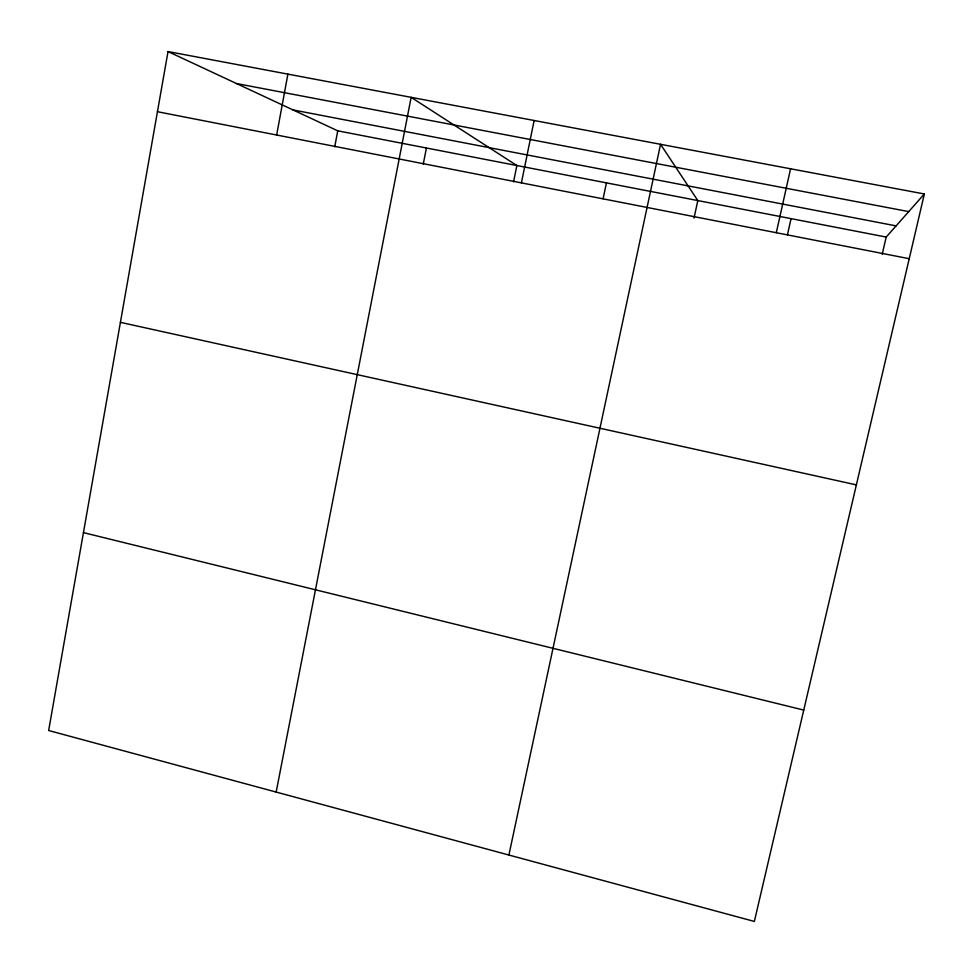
<?xml version="1.0" encoding="UTF-8"?>
<svg xmlns="http://www.w3.org/2000/svg" width="973" height="973" viewBox="0 0 973 973"><rect width="100%" height="100%" fill="white"/><g stroke="black" fill="none" stroke-linecap="round" stroke-linejoin="round"><path stroke-width="1.46" d="M168.025 51.557L48.65 730.516L754.355 921.443L924.35 193.98L168.025 51.557L337.753 130.832L886.196 237.059L924.35 193.98M276.648 135.016L287.899 74.13M334.724 146.826L337.753 130.832M276.162 792.071L411.141 97.336L516.87 165.532L513.574 181.793M423.255 164.133L426.417 148.005M521.419 182.875L534.128 120.494M603.114 198.76L606.447 182.875M508.903 855.036L660.545 144.308L697.823 200.572L694.029 218.049M776.296 232.717L790.575 168.791M787.437 234.797L791.061 218.633M882.207 254.294L886.196 237.059M236.512 83.544L908.746 211.615M292.958 109.913L896.097 225.882M157.456 111.713L909.232 258.709M120.421 322.343L856.374 484.882M83.447 532.632L803.747 710.083"/></g></svg>
